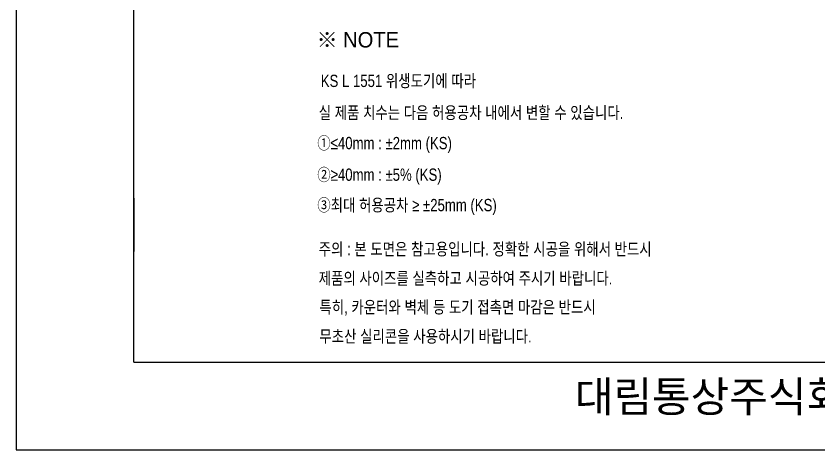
# Model space of a CAD drawing. Header units: millimetres. Extents: x 9401 to 11826, y -521 to 2909.
# Drawn here: x 9401 to 10706, y -521 to 184 of the extents above; entities that cross this region are included whole.
import ezdxf
from ezdxf.lldxf.tags import DXFTag

# ---------------------------------------------------------------- set-up
doc = ezdxf.new("R2010")
doc.units = ezdxf.units.MM
doc.header["$LTSCALE"] = 0.2
doc.layers.add('2', color=2, linetype='HIDDEN')
doc.layers.add('YA', color=7, linetype='Continuous')
doc.layers.add('DIM', color=3, linetype='Continuous', lineweight=15)
doc.layers.add('LINE', color=7, linetype='Continuous', lineweight=25)
doc.styles.add('MtXpl_', font='')
doc.styles.add('굴림', font='')
doc.styles.add('스타일1', font='txt.shx', dxfattribs={"bigfont": 'ghs.shx'})
doc.styles.get('MtXpl_').set_extended_font_data('Gulim')
doc.styles.get('굴림').set_extended_font_data('援대┝')
tags = doc.linetypes.add('Amconstr', pattern=[9999, 9999, 0]).pattern_tags.tags
tags[6:7] = [DXFTag(74, 4), DXFTag(75, 0), DXFTag(340, '0'), DXFTag(46, 1.0), DXFTag(50, 0.0), DXFTag(44, 0.0), DXFTag(45, 0.0)]
tags[4:5] = [DXFTag(74, 4), DXFTag(75, 0), DXFTag(340, '0'), DXFTag(46, 1.0), DXFTag(50, 0.0), DXFTag(44, 0.0), DXFTag(45, 0.0)]
tags = doc.linetypes.add('HIDDEN', pattern=[9.525, 6.35, -3.175]).pattern_tags.tags
tags[6:7] = [DXFTag(74, 4), DXFTag(75, 0), DXFTag(340, '0'), DXFTag(46, 1.0), DXFTag(50, 0.0), DXFTag(44, 0.0), DXFTag(45, 0.0)]
tags[4:5] = [DXFTag(74, 4), DXFTag(75, 0), DXFTag(340, '0'), DXFTag(46, 1.0), DXFTag(50, 0.0), DXFTag(44, 0.0), DXFTag(45, 0.0)]

msp = doc.modelspace()

# ---------------------------------------------------------------- linework, layer by layer
at = {"layer": 'LINE', "linetype": 'Amconstr'}
msp.add_line((10679.4, -378.8), (10751.4, -378.8), dxfattribs=at)
at = {"layer": 'YA', "color": 7}
for p, q in [((9591.9, -378.8), (9591.9, 1719)), ((9591.9, -112.3), (9591.9, -198.8)), ((9591.9, -378.8), (10679.4, -378.8)), ((9663.9, -378.8), (10679.4, -378.8))]:
    msp.add_line(p, q, dxfattribs=at)
at = {"layer": 'YA', "color": 0}
msp.add_lwpolyline([(9400.5, -521.3), (11826, -521.3), (11826, 2909.1), (9400.5, 2909.1)], close=True, dxfattribs=at)

# ---------------------------------------------------------------- texts
at = {"color": 3, "style": '굴림', "width": 0.8}
for s, p in [('KS L 1551 위생도기에 따라', (9895.9, 68.3)), ('실 제품 치수는 다음 허용공차 내에서 변할 수 있습니다.', (9892.5, 16.6)), ('①≤40mm : ±2mm (KS)', (9890.2, -32.8)), ('②≥40mm : ±5%%% (KS)', (9890.2, -84.1)), ('③최대 허용공차 ≥ ±25mm (KS)', (9890.2, -133.5))]:
    msp.add_text(s, height=20, dxfattribs=at).set_placement(p)
at = {"color": 1, "style": '굴림', "width": 0.8}
for s, p in [('주의 : 본 도면은 참고용입니다. 정확한 시공을 위해서 반드시', (9892.5, -205)), ('제품의 사이즈를 실측하고 시공하여 주시기 바랍니다.', (9892.5, -252.4)), ('특히, 카운터와 벽체 등 도기 접촉면 마감은 반드시', (9893.7, -299.3)), ('무초산 실리콘을 사용하시기 바랍니다.', (9893.7, -346.7))]:
    msp.add_text(s, height=20, dxfattribs=at).set_placement(p)
at = {"layer": '2', "style": 'MtXpl_'}
msp.add_text('※ NOTE', height=25, dxfattribs=at).set_placement((9889.1, 132.5))
at = {"layer": 'DIM', "color": 0, "insert": (10181.8, -409.6), "char_height": 50, "width": 1090, "attachment_point": 1, "style": '스타일1'}
msp.add_mtext('{\\fGulim|b0|i0|c129|p50;       대림통상주식회사\\P}', dxfattribs=at)

doc.saveas('drawing.dxf')
